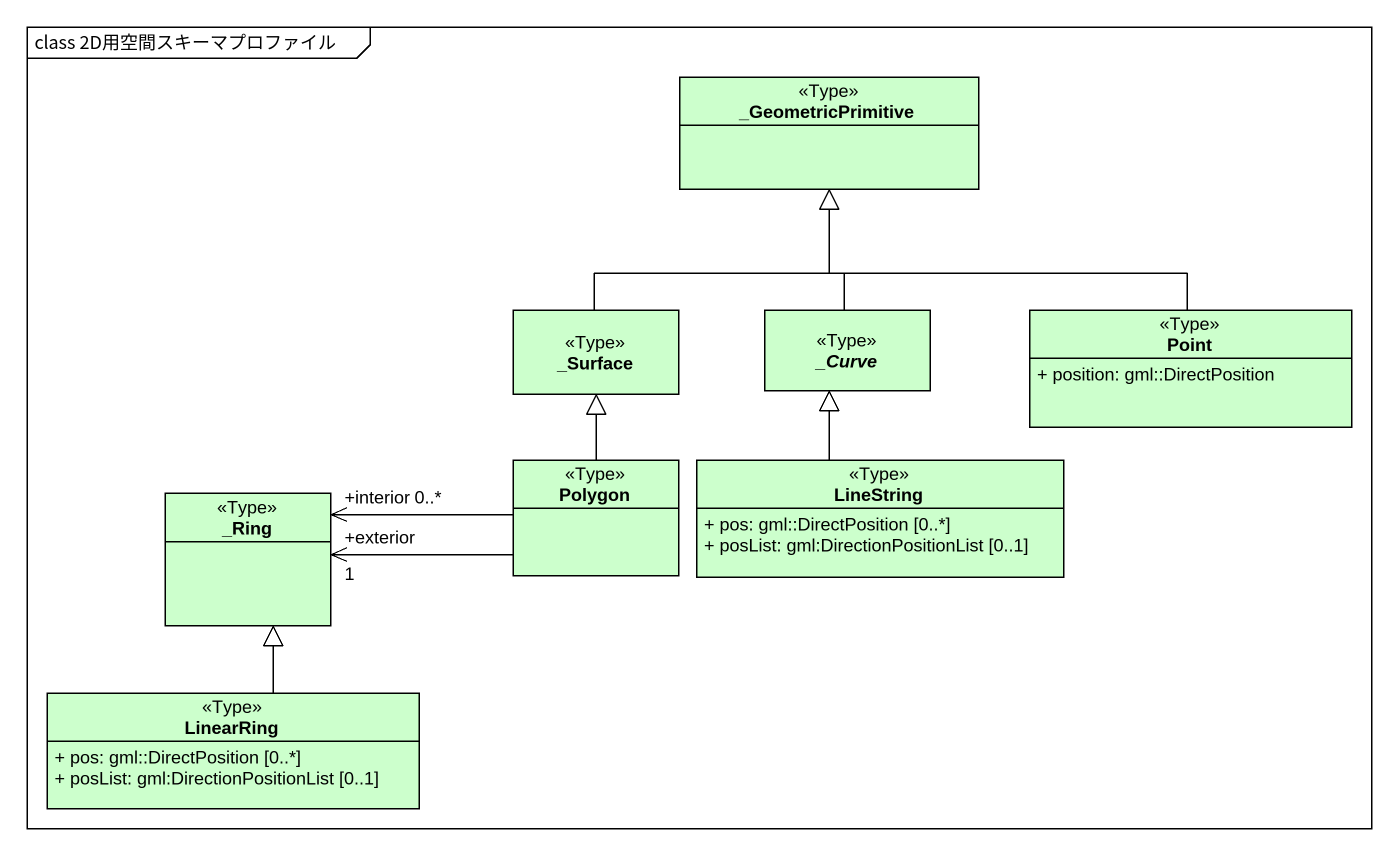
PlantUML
@startuml
mainframe class 2D用空間スキーマプロファイル
hide circle
hide empty members
skinparam classAttributeIconSize 0
class "_GeometricPrimitive" as GeometricPrimitive <<Type>> #CCFFCC
class "_Surface" as Surface <<Type>> #CCFFCC
abstract class "_Curve" as Curve <<Type>> #CCFFCC
class Point <<Type>> #CCFFCC {
  + position: gml::DirectPosition
}
class "_Ring" as Ring <<Type>> #CCFFCC
class Polygon <<Type>> #CCFFCC
class LineString <<Type>> #CCFFCC {
  + pos: gml::DirectPosition [0..*]
  + posList: gml:DirectionPositionList [0..1]
}
class LinearRing <<Type>> #CCFFCC {
  + pos: gml::DirectPosition [0..*]
  + posList: gml:DirectionPositionList [0..1]
}
Surface -up-|> GeometricPrimitive
Curve -up-|> GeometricPrimitive
Point -up-|> GeometricPrimitive
Ring "+exterior\n1" <-right- Polygon
Ring "+interior\n0..*" <-right- Polygon
Polygon -up-|> Surface
LineString -up-|> Curve
LinearRing -up-|> Ring
@enduml
